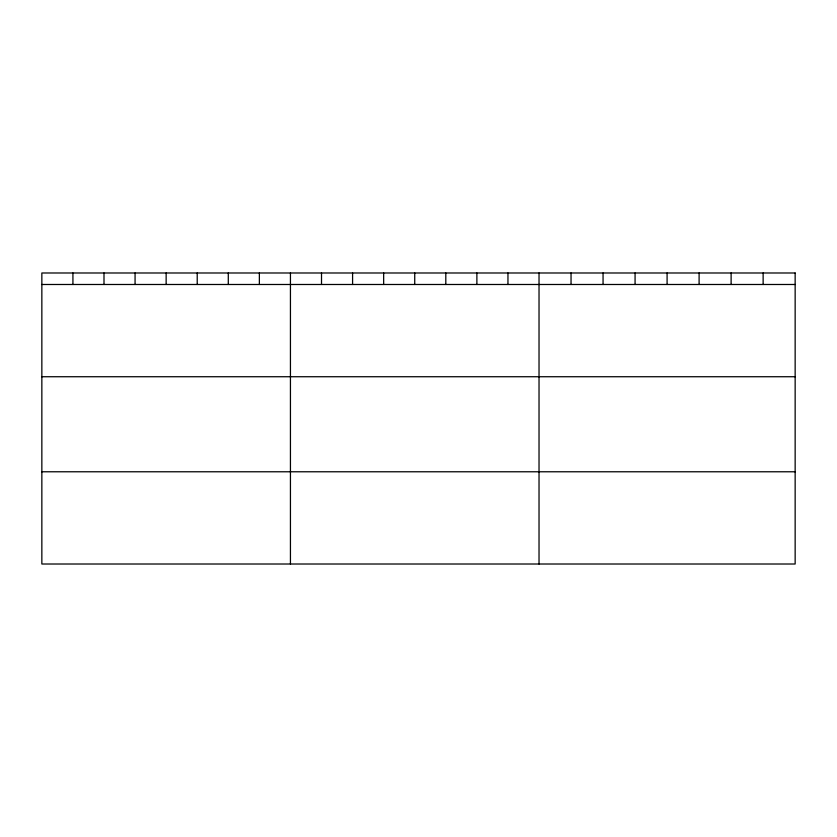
<?xml version="1.0" encoding="UTF-8"?>
<svg xmlns="http://www.w3.org/2000/svg" width="837" height="837" viewBox="0 0 837 837"><rect width="100%" height="100%" fill="white"/><g stroke="black" fill="none" stroke-linecap="round" stroke-linejoin="round"><path stroke-width="1.26" d="M41.85 284.486L795.15 284.486M41.85 376.734L795.15 376.734M41.85 471.775L795.15 471.775M763.135 272.988L763.135 284.486M731.119 272.988L731.119 284.486M699.104 272.988L699.104 284.486M667.089 272.988L667.089 284.486M635.074 272.988L635.074 284.486M603.058 272.988L603.058 284.486M571.043 272.988L571.043 284.486M539.028 272.988L539.028 564.012M507.954 272.988L507.954 284.486M476.881 272.988L476.881 284.486M445.807 272.988L445.807 284.486M414.733 272.988L414.733 284.486M383.66 272.988L383.66 284.486M352.586 272.988L352.586 284.486M321.513 272.988L321.513 284.486M290.439 272.988L290.439 564.012M259.365 272.988L259.365 284.486M228.292 272.988L228.292 284.486M197.218 272.988L197.218 284.486M166.144 272.988L166.144 284.486M135.071 272.988L135.071 284.486M103.997 272.988L103.997 284.486M72.924 272.988L72.924 284.486M795.15 272.988L41.85 272.988L41.85 564.012L795.15 564.012L795.15 272.988"/></g></svg>
